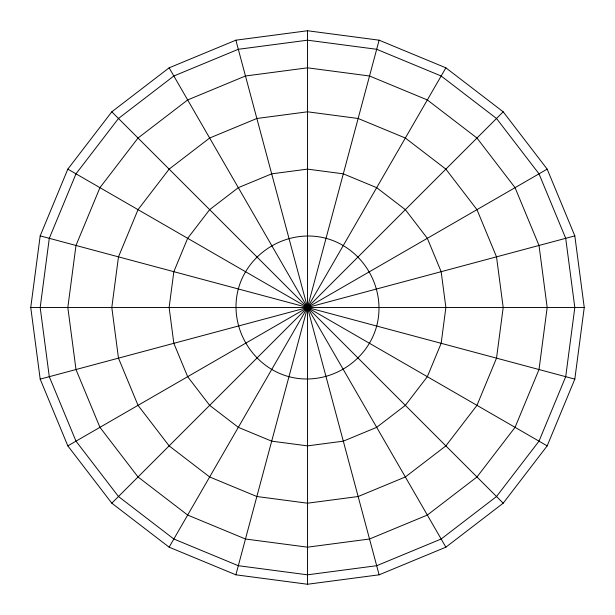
<?xml version="1.0" encoding="UTF-8"?>
<svg xmlns="http://www.w3.org/2000/svg" width="615" height="615" viewBox="0 0 615 615"><rect width="100%" height="100%" fill="white"/><g stroke="black" fill="none" stroke-linecap="round" stroke-linejoin="round"><path stroke-width="0.92" d="M30.75 307.5L40.183 235.876L67.827 169.125L111.807 111.807L169.125 67.827L235.876 40.183L307.5 30.75L379.124 40.183L445.875 67.827L503.193 111.807L547.173 169.125L574.817 235.876L584.25 307.5L574.817 379.124L547.173 445.875L503.193 503.193L445.875 547.173L379.124 574.817L307.5 584.25L235.876 574.817L169.125 547.173L111.807 503.193L67.827 445.875L40.183 379.124L30.75 307.5L584.25 307.5M235.876 574.817L379.124 40.183M169.125 547.173L445.875 67.827M111.807 503.193L503.193 111.807M67.827 445.875L547.173 169.125M40.183 379.124L574.817 235.876M40.183 235.876L574.817 379.124M67.827 169.125L547.173 445.875M111.807 111.807L503.193 503.193M169.125 67.827L445.875 547.173M235.876 40.183L379.124 574.817M307.5 30.75L307.5 584.25M49.292 238.312L40.183 307.5L49.292 376.688L75.991 441.163L118.48 496.52L173.837 539.009L238.312 565.708L307.5 574.817L376.688 565.708L441.163 539.009L496.52 496.52L539.009 441.163L565.708 376.688L574.817 307.5L565.708 238.312L539.009 173.837L496.52 118.48L441.163 75.991L376.688 49.292L307.5 40.183L238.312 49.292L173.837 75.991L118.48 118.48L75.991 173.837L49.292 238.312M75.991 245.47L67.827 307.5L75.991 369.53L99.938 427.333L138.029 476.971L187.667 515.062L245.47 539.009L307.5 547.173L369.53 539.009L427.333 515.062L476.971 476.971L515.062 427.333L539.009 369.53L547.173 307.5L539.009 245.47L515.062 187.667L476.971 138.029L427.333 99.938L369.53 75.991L307.5 67.827L245.47 75.991L187.667 99.938L138.029 138.029L99.938 187.667L75.991 245.47M118.48 256.855L111.807 307.5L118.48 358.145L138.029 405.346L169.125 445.875L209.654 476.971L256.855 496.52L307.5 503.193L358.145 496.52L405.346 476.971L445.875 445.875L476.971 405.346L496.52 358.145L503.193 307.5L496.52 256.855L476.971 209.654L445.875 169.125L405.346 138.029L358.145 118.48L307.5 111.807L256.855 118.48L209.654 138.029L169.125 169.125L138.029 209.654L118.48 256.855M173.837 271.684L169.125 307.5L173.837 343.316L187.667 376.688L209.654 405.346L238.312 427.333L271.684 441.163L307.5 445.875L343.316 441.163L376.688 427.333L405.346 405.346L427.333 376.688L441.163 343.316L445.875 307.5L441.163 271.684L427.333 238.312L405.346 209.654L376.688 187.667L343.316 173.837L307.5 169.125L271.684 173.837L238.312 187.667L209.654 209.654L187.667 238.312L173.837 271.684M238.312 288.958C228.388 326.473 251.52 366.525 288.958 376.688C326.473 386.612 366.525 363.48 376.688 326.042C386.612 288.527 363.48 248.475 326.042 238.312C288.527 228.388 248.475 251.52 238.312 288.958"/></g></svg>
